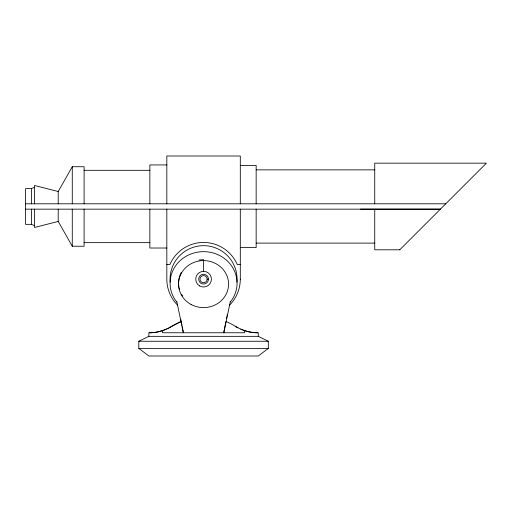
<?xml version="1.0" encoding="UTF-8"?>
<svg xmlns="http://www.w3.org/2000/svg" width="512" height="512" viewBox="0 0 512 512"><rect width="100%" height="100%" fill="white"/><g stroke="black" fill="none" stroke-linecap="round" stroke-linejoin="round"><path stroke-width="0.77" d="M240.301 279.29L240.301 209.158M223.661 332.768L224.262 329.76M224.563 328.256L225.92 321.491A59.501 59.501 0 0 1 235.226 326.259C242.24 330.291 250.125 332.992 258.278 332.768L258.278 336.339L268.326 341.254L268.326 348.397L258.278 355.994L148.851 355.994L138.803 348.397L138.803 341.254L148.851 336.339L258.278 336.339M226.541 318.362L226.854 316.8M227.014 316.019L227.315 314.496M223.821 332.768L230.362 301.331M58.208 203.802L58.208 191.514L72.275 166.726L84.109 166.726L84.109 203.802M399.77 249.786L486.4 163.155L374.739 163.155L374.739 203.802M148.851 336.339L148.851 332.768C157.005 332.992 164.89 330.291 171.898 326.259A59.501 59.501 0 0 1 180.89 321.626M34.534 225.683L31.405 224.346L25.6 224.346L25.6 188.614L31.405 188.614L34.534 187.27M84.109 209.158L84.109 246.227L72.275 246.227L58.208 221.44L34.534 227.469L34.534 209.158M199.014 260.019L203.565 259.629L203.565 271.341M360.512 209.158L440.397 209.158L25.6 209.158M166.829 164.941L149.856 164.941L149.856 203.802M240.301 165.389L256.154 165.389L256.154 203.802M256.154 169.856L374.739 169.856M84.109 170.298L149.856 170.298M25.6 203.802L445.754 203.802M84.109 242.656L149.856 242.656M256.154 243.104L374.739 243.104M240.301 247.571L256.154 247.571L256.154 209.158M166.829 248.019L149.856 248.019L149.856 209.158M399.75 249.805L374.739 249.805L374.739 209.158M166.829 264.544L169.869 264.544A36.736 36.736 0 0 1 237.261 264.544L240.301 264.544M207.136 279.168A3.571 3.571 0 0 0 201.779 276.077A3.571 3.571 0 0 0 201.779 282.266A3.571 3.571 0 0 0 207.136 279.168L208.48 279.168A4.915 4.915 0 0 0 201.107 274.912A4.915 4.915 0 0 0 201.107 283.424A4.915 4.915 0 0 0 208.48 279.168M138.803 341.254L268.326 341.254M138.803 348.397L268.326 348.397M58.208 191.514L34.534 185.485L34.534 203.802M176.768 301.331L183.309 332.768M180.749 319.187L181.056 320.723M181.965 325.248L181.21 321.491L171.898 326.259A42.432 42.432 0 0 1 169.178 327.834M182.246 326.675L183.462 332.768M244.608 330.662L244.608 332.768L162.522 332.768L162.522 330.662M240.301 203.802L240.301 156.006L166.829 156.006L166.829 203.802M166.829 209.158L166.829 279.29A36.736 36.736 0 0 0 177.651 305.21M72.275 166.726L72.275 203.802M72.275 209.158L72.275 246.227M58.208 209.158L58.208 221.44M31.405 188.614L31.405 203.802M31.405 209.158L31.405 224.346M240.301 279.168A36.736 36.736 0 0 1 229.562 305.126M257.811 332.768A42.432 42.432 0 0 1 240.749 329.184M237.952 327.834A42.432 42.432 0 0 1 235.226 326.259M168.486 328.192A42.432 42.432 0 0 1 167.085 328.87M166.381 329.184A42.432 42.432 0 0 1 149.318 332.768M170.202 282.176A33.498 33.498 0 0 1 203.565 245.67A33.498 33.498 0 0 1 236.928 282.176M176.768 302.022A33.498 31.475 0 0 1 181.024 259.846A33.498 31.475 0 0 1 226.106 259.846A33.498 31.475 0 0 1 230.362 302.022M182.63 295.994A25.011 23.501 0 0 1 181.645 294.458M179.52 289.6A25.011 23.501 0 0 1 179.13 288.147M178.97 287.411A25.011 23.501 0 0 1 181.344 272.339M191.059 304.454A25.011 23.501 0 0 0 228.576 284.102A25.011 23.501 0 0 0 191.059 263.75A25.011 23.501 0 0 0 191.059 304.454M199.648 285.946A7.827 7.827 0 0 0 211.392 279.168A7.827 7.827 0 0 0 199.648 272.39A7.827 7.827 0 0 0 199.648 285.946"/></g></svg>
